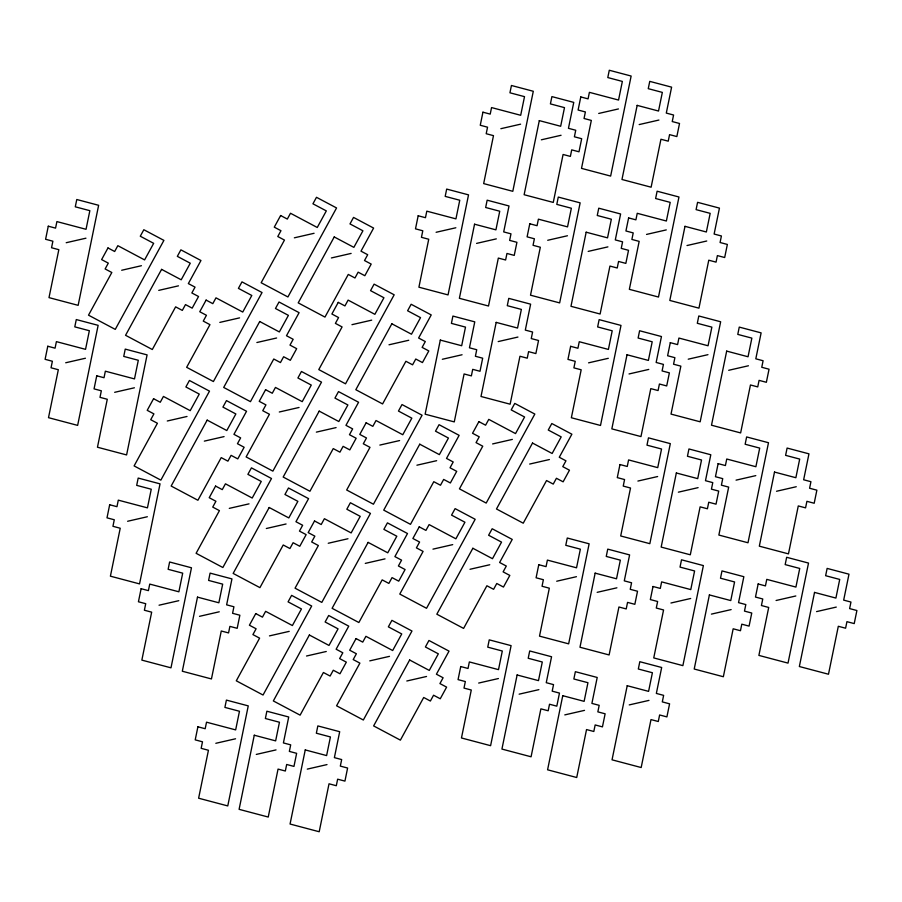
<?xml version="1.0" encoding="UTF-8"?>
<svg xmlns="http://www.w3.org/2000/svg" width="902" height="902" viewBox="0 0 902 902"><rect width="100%" height="100%" fill="white"/><g stroke="black" fill="none" stroke-linecap="round" stroke-linejoin="round"><path stroke-width="1.35" d="M500.858 128.693L520.601 124.172M598.714 113.46L618.445 108.939M66.207 242.717L85.949 238.196M541.335 139.81L561.067 135.277M639.18 124.577L658.922 120.045M121.691 270.25L141.422 265.718M294.345 237.824L314.076 233.291M158.741 290.376L178.472 285.844M436.106 232.288L455.848 227.766M331.395 257.949L351.126 253.417M476.583 243.393L496.314 238.872M547.706 240.282L567.448 235.76M219.829 322.397L239.56 317.876M65.711 362.762L85.442 358.241M646.542 234.419L666.285 229.897M588.183 251.399L607.914 246.877M256.878 342.523L276.61 338.002M687.008 245.536L706.751 241.003M351.96 324.675L371.692 320.142M114.667 392.314L134.398 387.792M389.01 344.789L408.741 340.268M498.197 341.576L517.94 337.055M167.287 420.997L187.018 416.476M442.33 359.278L462.072 354.757M279.304 412L299.047 407.467M204.337 441.123L224.068 436.602M588.566 362.841L608.298 358.32M316.354 432.126L336.096 427.593M688.226 359.188L707.957 354.666M629.032 373.958L648.775 369.425M379.855 445.081L399.597 440.559M728.692 370.294L748.434 365.772M127.61 521.266L147.342 516.745M492.616 443.931L512.347 439.409M416.916 465.207L436.647 460.685M229.288 508.378L249.031 503.857M529.666 464.056L549.408 459.535M266.338 528.504L286.081 523.983M328.238 543.263L347.969 538.742M637.894 481.059L657.637 476.538M159.045 605.208L178.788 600.687M365.287 563.389L385.019 558.868M678.372 492.165L698.103 487.644M432.96 549.149L452.703 544.628M736.055 480.146L755.797 475.625M199.522 616.325L219.254 611.793M776.532 491.263L796.263 486.73M470.01 569.275L489.752 564.753M269.472 635.887L289.215 631.366M556.703 581.226L576.446 576.694M306.522 656.013L326.265 651.492M597.169 592.332L616.912 587.811M369.764 660.873L389.495 656.352M670.941 603.01L690.684 598.488M406.813 680.999L426.545 676.477M711.419 614.115L731.15 609.594M776.081 600.495L795.823 595.974M215.826 743.304L235.557 738.783M478.669 683.062L498.4 678.541M816.558 611.612L836.289 607.08M256.292 754.422L276.035 749.9M519.135 694.168L538.877 689.647M307.266 769.124L326.998 764.592M564.787 714.891L584.519 710.37M629.235 704.913L648.978 700.392M48.28 226.199L45.596 239.278L52.88 241.206L51.549 247.746L58.833 249.674L49.001 297.626L78.147 305.338L98.634 205.295L76.783 199.511L75.283 206.817L89.85 210.673L86.04 229.3L56.905 221.588L55.563 228.127L48.28 226.199M47.783 346.244L45.1 359.323L52.384 361.251L51.042 367.79L58.326 369.719L48.505 417.671L77.64 425.383L98.138 325.34L76.287 319.556L74.787 326.862L89.354 330.718L85.543 349.345L56.398 341.632L55.067 348.172L47.783 346.244M96.739 375.796L94.056 388.875L101.34 390.803L99.998 397.342L107.282 399.27L97.461 447.223L126.596 454.935L147.094 354.892L125.243 349.108L123.743 356.414L138.31 360.27L134.499 378.908L105.354 371.196L104.023 377.724L96.739 375.796M109.672 504.759L107 517.838L114.283 519.766L112.942 526.306L120.225 528.234L110.405 576.175L139.539 583.898L160.037 483.855L138.186 478.071L136.687 485.366L151.254 489.222L147.443 507.86L118.297 500.148L116.967 506.687L109.672 504.759M141.118 588.702L138.434 601.769L145.718 603.697L144.388 610.237L151.671 612.165L141.851 660.117L170.985 667.83L191.472 567.786L169.621 562.002L168.133 569.309L182.7 573.165L178.878 591.802L149.743 584.09L148.402 590.63L141.118 588.702M197.493 597.124L182.317 671.235L211.451 678.947L221.272 630.994L228.556 632.922L229.897 626.383L237.181 628.311L239.864 615.232L232.581 613.304L233.922 606.764L226.627 604.836L231.949 578.904L210.098 573.12L208.599 580.414L222.681 584.146L218.859 602.784L197.493 597.124M197.899 726.798L195.215 739.865L202.499 741.805L201.157 748.333L208.441 750.261L198.62 798.214L227.766 805.926L248.253 705.883L226.402 700.099L224.902 707.405L239.47 711.261L235.659 729.898L206.524 722.186L205.182 728.726L197.899 726.798M254.274 735.22L239.098 809.331L268.232 817.043L278.053 769.09L285.336 771.018L286.678 764.479L293.962 766.407L296.634 753.328L289.35 751.4L290.692 744.86L283.408 742.932L288.719 717L266.868 711.216L265.38 718.511L279.462 722.243L275.64 740.88L254.274 735.22M305.248 749.923L290.061 824.033L319.195 831.745L329.027 783.793L336.311 785.721L337.641 779.181L344.936 781.109L347.608 768.03L340.325 766.102L341.666 759.563L334.383 757.635L339.693 731.702L317.842 725.918L316.343 733.213L330.425 736.945L326.614 755.583L305.248 749.923M418.178 215.77L415.495 228.849L422.79 230.777L421.448 237.316L428.732 239.244L418.911 287.197L448.046 294.909L468.533 194.866L446.682 189.082L445.193 196.377L459.761 200.233L455.938 218.87L426.804 211.158L425.462 217.698L418.178 215.77M482.931 112.186L480.259 125.254L487.542 127.182L486.201 133.721L493.484 135.65L483.664 183.602L512.798 191.314L533.296 91.271L511.434 85.487L509.946 92.793L524.513 96.649L520.691 115.287L491.556 107.575L490.214 114.114L482.931 112.186M440.311 340.088L425.135 414.187L454.27 421.899L464.09 373.958L471.374 375.886L472.716 369.346L479.999 371.274L482.683 358.195L475.399 356.267L476.73 349.728L469.446 347.8L474.768 321.856L452.905 316.072L451.417 323.378L465.5 327.11L461.677 345.737L440.311 340.088M474.553 224.203L459.377 298.303L488.512 306.015L498.332 258.073L505.616 260.001L506.958 253.462L514.241 255.39L516.925 242.311L509.641 240.383L510.983 233.844L503.699 231.915L509.01 205.972L487.159 200.188L485.659 207.494L499.742 211.226L495.92 229.852L474.553 224.203M496.179 322.386L481.003 396.485L510.137 404.197L519.958 356.256L527.242 358.184L528.583 351.645L535.867 353.573L538.539 340.494L531.255 338.566L532.597 332.026L525.314 330.098L530.624 304.166L508.773 298.37L507.285 305.677L521.367 309.409L517.545 328.046L496.179 322.386M539.306 120.609L524.13 194.719L553.264 202.431L563.085 154.479L570.38 156.407L571.71 149.867L578.994 151.795L581.677 138.716L574.394 136.788L575.735 130.249L568.452 128.321L573.762 102.388L551.911 96.604L550.412 103.899L564.494 107.631L560.672 126.269L539.306 120.609M529.778 223.775L527.106 236.843L534.39 238.771L533.048 245.31L540.332 247.238L530.511 295.191L559.646 302.903L580.144 202.86L558.282 197.076L556.793 204.382L571.361 208.238L567.538 226.876L538.404 219.163L537.062 225.703L529.778 223.775M460.742 666.544L458.058 679.623L465.342 681.551L464 688.091L471.284 690.019L461.463 737.971L490.598 745.683L511.096 645.64L489.245 639.856L487.745 647.151L502.313 651.018L498.502 669.645L469.356 661.933L468.025 668.472L460.742 666.544M580.787 96.942L578.103 110.021L585.387 111.949L584.045 118.489L591.329 120.417L581.508 168.37L610.643 176.082L631.141 76.039L609.29 70.255L607.79 77.561L622.357 81.417L618.547 100.054L589.401 92.342L588.07 98.87L580.787 96.942M586.165 232.197L570.977 306.308L600.112 314.02L609.944 266.067L617.227 267.995L618.558 261.456L625.841 263.384L628.525 250.305L621.241 248.377L622.583 241.837L615.299 239.909L620.61 213.977L598.759 208.193L597.259 215.488L611.342 219.22L607.531 237.857L586.165 232.197M570.639 346.323L567.956 359.402L575.239 361.33L573.897 367.869L581.181 369.797L571.361 417.75L600.506 425.462L620.993 325.419L599.142 319.635L597.643 326.941L612.21 330.797L608.399 349.435L579.264 341.723L577.923 348.251L570.639 346.323M538.776 564.708L536.092 577.787L543.376 579.715L542.046 586.255L549.329 588.183L539.509 636.135L568.643 643.848L589.13 543.805L567.279 538.02L565.779 545.315L580.358 549.171L576.536 567.809L547.401 560.097L546.06 566.636L538.776 564.708M517.117 674.978L501.929 749.077L531.075 756.789L540.896 708.848L548.179 710.776L549.521 704.236L556.805 706.165L559.477 693.086L552.193 691.157L553.535 684.618L546.251 682.69L551.562 656.746L529.711 650.962L528.211 658.268L542.294 662L538.483 680.627L517.117 674.978M637.162 105.376L621.974 179.487L651.12 187.199L660.941 139.246L668.224 141.174L669.566 134.635L676.85 136.563L679.522 123.484L672.238 121.556L673.58 115.016L666.296 113.088L671.607 87.156L649.756 81.372L648.256 88.667L662.339 92.399L658.528 111.036L637.162 105.376M628.615 217.912L625.932 230.98L633.215 232.908L631.885 239.447L639.168 241.375L629.348 289.328L658.483 297.04L678.969 196.997L657.118 191.213L655.619 198.519L670.197 202.375L666.375 221.013L637.24 213.3L635.899 219.84L628.615 217.912M627.014 354.757L611.838 428.867L640.972 436.579L650.793 388.627L658.077 390.555L659.418 384.015L666.702 385.943L669.385 372.864L662.091 370.936L663.432 364.397L656.149 362.469L661.459 336.536L639.608 330.752L638.12 338.047L652.202 341.779L648.38 360.417L627.014 354.757M562.758 695.69L547.582 769.801L576.716 777.513L586.537 729.56L593.82 731.488L595.162 724.949L602.446 726.877L605.129 713.798L597.846 711.87L599.187 705.33L591.904 703.402L597.214 677.47L575.363 671.686L573.864 678.992L587.946 682.713L584.124 701.35L562.758 695.69M595.151 573.142L579.975 647.241L609.109 654.953L618.93 607.001L626.213 608.929L627.555 602.389L634.839 604.317L637.522 591.25L630.239 589.322L631.569 582.782L624.285 580.854L629.607 554.91L607.745 549.126L606.257 556.433L620.339 560.153L616.517 578.791L595.151 573.142M619.967 464.541L617.284 477.62L624.567 479.548L623.237 486.088L630.521 488.016L620.7 535.968L649.835 543.68L670.321 443.637L648.47 437.853L646.982 445.16L661.549 449.016L657.727 467.642L628.593 459.93L627.251 466.469L619.967 464.541M684.99 226.334L669.814 300.445L698.949 308.157L708.769 260.204L716.053 262.132L717.394 255.593L724.678 257.521L727.362 244.442L720.078 242.514L721.408 235.974L714.125 234.046L719.446 208.114L697.584 202.33L696.096 209.625L710.178 213.357L706.356 231.994L684.99 226.334M670.299 342.67L667.615 355.749L674.899 357.677L673.557 364.216L680.852 366.144L671.02 414.097L700.166 421.809L720.653 321.766L698.802 315.982L697.302 323.288L711.87 327.144L708.059 345.77L678.924 338.058L677.582 344.598L670.299 342.67M627.217 685.712L612.041 759.822L641.175 767.534L650.996 719.582L658.28 721.51L659.621 714.97L666.905 716.898L669.588 703.831L662.305 701.891L663.635 695.363L656.352 693.435L661.673 667.491L639.811 661.707L638.323 669.013L652.405 672.734L648.583 691.372L627.217 685.712M653.014 586.492L650.342 599.571L657.626 601.499L656.284 608.038L663.568 609.966L653.747 657.919L682.882 665.631L703.38 565.588L681.517 559.804L680.029 567.099L694.596 570.955L690.774 589.592L661.64 581.88L660.298 588.42L653.014 586.492M676.342 472.975L661.166 547.086L690.301 554.798L700.121 506.845L707.405 508.773L708.746 502.234L716.03 504.162L718.714 491.083L711.43 489.155L712.772 482.615L705.477 480.687L710.799 454.755L688.948 448.97L687.448 456.265L701.531 459.997L697.708 478.635L676.342 472.975M726.674 351.103L711.498 425.214L740.632 432.926L750.453 384.974L757.736 386.902L759.078 380.362L766.362 382.29L769.045 369.211L761.762 367.283L763.092 360.744L755.808 358.816L761.119 332.883L739.268 327.099L737.78 334.394L751.862 338.126L748.04 356.764L726.674 351.103M718.127 463.628L715.455 476.707L722.739 478.635L721.397 485.175L728.681 487.103L718.86 535.055L747.995 542.767L768.493 442.724L746.63 436.94L745.142 444.246L759.709 448.102L755.887 466.729L726.753 459.017L725.411 465.556L718.127 463.628M709.389 594.925L694.213 669.025L723.348 676.737L733.168 628.795L740.463 630.723L741.794 624.184L749.077 626.112L751.761 613.033L744.477 611.105L745.819 604.566L738.535 602.637L743.846 576.694L721.995 570.91L720.495 578.216L734.578 581.948L730.767 600.574L709.389 594.925M774.502 472.062L759.326 546.172L788.461 553.884L798.281 505.932L805.565 507.86L806.907 501.32L814.19 503.248L816.874 490.169L809.59 488.241L810.932 481.702L803.648 479.774L808.959 453.841L787.108 448.057L785.608 455.352L799.691 459.084L795.868 477.722L774.502 472.062M758.154 583.977L755.481 597.056L762.765 598.984L761.423 605.524L768.707 607.452L758.886 655.404L788.021 663.117L808.519 563.073L786.657 557.289L785.168 564.596L799.736 568.452L795.914 587.078L766.779 579.366L765.437 585.905L758.154 583.977M814.529 592.411L799.352 666.522L828.487 674.234L838.319 626.281L845.602 628.209L846.933 621.67L854.217 623.598L856.9 610.519L849.616 608.591L850.958 602.051L843.674 600.123L848.985 574.191L827.134 568.407L825.634 575.702L839.717 579.434L835.906 598.071L814.529 592.411M107.981 247.949L101.622 259.584L108.308 263.136L105.128 268.954L111.825 272.505L88.509 315.17L115.264 329.388L163.905 240.383L143.835 229.728L140.284 236.223L153.667 243.326L144.602 259.911L117.846 245.682L114.667 251.5L107.981 247.949M161.593 269.371L125.558 335.296L152.314 349.514L175.631 306.849L182.317 310.412L185.496 304.594L192.182 308.146L198.541 296.51L191.855 292.958L195.035 287.14L188.349 283.589L200.954 260.509L180.885 249.843L177.333 256.348L190.266 263.215L181.212 279.789L161.593 269.371M206.118 300.095L199.759 311.731L206.445 315.294L203.266 321.101L209.952 324.664L186.646 367.317L213.402 381.535L262.042 292.541L241.973 281.875L238.421 288.369L251.805 295.484L242.739 312.058L215.984 297.84L212.804 303.658L206.118 300.095M153.577 398.695L147.218 410.331L153.904 413.883L150.724 419.701L157.41 423.263L134.105 465.917L160.86 480.135L209.501 391.141L189.431 380.475L185.88 386.969L199.263 394.084L190.198 410.658L163.442 396.44L160.263 402.258L153.577 398.695M280.635 215.522L274.276 227.157L280.962 230.709L277.782 236.527L284.468 240.079L261.163 282.743L287.918 296.961L336.559 207.956L316.489 197.301L312.938 203.796L326.321 210.899L317.256 227.484L290.5 213.255L287.321 219.073L280.635 215.522M259.72 321.518L223.696 387.443L250.452 401.661L273.768 359.007L280.454 362.559L283.634 356.741L290.32 360.293L296.679 348.668L289.993 345.105L293.173 339.287L286.486 335.736L299.092 312.667L279.022 302.001L275.471 308.495L288.403 315.362L279.349 331.947L259.72 321.518M207.178 420.118L171.155 486.043L197.91 500.26L221.227 457.607L227.913 461.159L231.092 455.341L237.778 458.892L244.138 447.268L237.451 443.705L240.631 437.887L233.945 434.336L246.55 411.267L226.481 400.601L222.929 407.095L235.862 413.962L226.808 430.547L207.178 420.118M334.236 236.944L298.212 302.869L324.968 317.087L348.285 274.422L354.971 277.985L358.15 272.167L364.836 275.719L371.196 264.083L364.509 260.531L367.689 254.714L360.992 251.162L373.608 228.082L353.539 217.416L349.987 223.921L362.92 230.788L353.866 247.362L334.236 236.944M265.594 389.698L259.235 401.334L265.932 404.885L262.753 410.703L269.439 414.255L246.122 456.919L272.878 471.137L321.518 382.132L301.448 371.477L297.908 377.972L311.28 385.075L302.226 401.661L275.46 387.432L272.28 393.249L265.594 389.698M215.578 486.077L209.219 497.712L215.916 501.264L212.737 507.082L219.423 510.645L196.106 553.298L222.862 567.516L271.502 478.522L251.444 467.856L247.892 474.351L261.264 481.454L252.21 498.039L225.455 483.822L222.275 489.628L215.578 486.077M338.25 302.373L331.891 314.009L338.577 317.56L335.397 323.378L342.083 326.93L318.778 369.583L345.534 383.812L394.174 294.807L374.104 284.141L370.553 290.636L383.936 297.75L374.871 314.324L348.116 300.107L344.936 305.925L338.25 302.373M319.207 411.12L283.172 477.045L309.938 491.263L333.244 448.598L339.941 452.161L343.121 446.343L349.807 449.895L356.166 438.259L349.469 434.708L352.648 428.89L345.962 425.338L358.579 402.258L338.509 391.592L334.958 398.098L347.89 404.964L338.825 421.538L319.207 411.12M269.191 507.499L233.156 573.424L259.923 587.642L283.228 544.988L289.925 548.54L293.105 542.722L299.791 546.274L306.15 534.638L299.464 531.086L302.644 525.268L295.946 521.717L308.563 498.637L288.493 487.982L284.942 494.476L297.874 501.343L288.809 517.928L269.191 507.499M391.851 323.784L355.828 389.709L382.583 403.938L405.9 361.274L412.586 364.825L415.766 359.019L422.452 362.57L428.811 350.934L422.125 347.383L425.304 341.565L418.618 338.013L431.224 314.933L411.154 304.267L407.603 310.762L420.535 317.639L411.481 334.214L391.851 323.784M255.762 613.586L249.403 625.221L256.1 628.773L252.921 634.591L259.607 638.154L236.29 680.807L263.046 695.025L311.686 606.031L291.617 595.365L288.076 601.859L301.448 608.963L292.395 625.548L265.628 611.331L262.459 617.148L255.762 613.586M366.144 422.779L359.785 434.414L366.483 437.977L363.303 443.784L369.989 447.347L346.672 490L373.439 504.218L422.08 415.224L402.01 404.558L398.458 411.053L411.831 418.167L402.777 434.741L376.021 420.524L372.842 426.342L366.144 422.779M314.527 520.961L308.168 532.597L314.854 536.16L311.675 541.967L318.361 545.53L295.055 588.183L321.811 602.401L370.451 513.407L350.382 502.741L346.83 509.235L360.214 516.35L351.149 532.924L324.393 518.706L321.213 524.524L314.527 520.961M309.375 635.008L273.34 700.933L300.107 715.151L323.412 672.497L330.109 676.049L333.289 670.231L339.975 673.783L346.334 662.147L339.637 658.595L342.816 652.777L336.13 649.226L348.747 626.157L328.678 615.491L325.126 621.985L338.058 628.852L328.993 645.437L309.375 635.008M419.757 444.201L383.733 510.126L410.489 524.344L433.794 481.691L440.492 485.242L443.671 479.424L450.357 482.976L456.716 471.351L450.03 467.788L453.21 461.971L446.513 458.419L459.129 435.35L439.06 424.684L435.508 431.179L448.441 438.045L439.375 454.631L419.757 444.201M368.129 542.384L332.105 608.309L358.861 622.527L382.177 579.873L388.863 583.425L392.043 577.607L398.729 581.159L405.088 569.534L398.402 565.971L401.582 560.153L394.896 556.602L407.501 533.533L387.432 522.867L383.88 529.361L396.812 536.228L387.759 552.813L368.129 542.384M356.053 638.571L349.694 650.207L356.38 653.758L353.201 659.576L359.887 663.128L336.581 705.792L363.337 720.01L411.977 631.017L391.908 620.351L388.356 626.845L401.74 633.948L392.674 650.534L365.919 636.316L362.739 642.123L356.053 638.571M419.25 526.858L412.89 538.494L419.588 542.046L416.408 547.864L423.094 551.415L399.778 594.068L426.533 608.286L475.174 519.293L455.104 508.627L451.564 515.121L464.936 522.235L455.882 538.81L429.115 524.592L425.936 530.41L419.25 526.858M478.906 421.629L472.547 433.264L479.233 436.816L476.053 442.634L482.75 446.197L459.434 488.85L486.189 503.068L534.83 414.074L514.76 403.408L511.208 409.903L524.592 417.006L515.527 433.591L488.771 419.374L485.592 425.192L478.906 421.629M409.655 659.993L373.631 725.918L400.387 740.136L423.703 697.483L430.389 701.034L433.569 695.216L440.255 698.768L446.614 687.132L439.928 683.581L443.107 677.763L436.421 674.211L449.027 651.131L428.957 640.476L425.406 646.971L438.338 653.837L429.284 670.423L409.655 659.993M472.862 548.269L436.827 614.194L463.594 628.412L486.9 585.759L493.597 589.31L496.776 583.493L503.463 587.055L509.822 575.42L503.124 571.868L506.304 566.05L499.618 562.487L512.235 539.419L492.165 528.752L488.613 535.247L501.546 542.125L492.481 558.699L472.862 548.269M532.518 443.051L496.483 508.976L523.239 523.194L546.556 480.54L553.242 484.092L556.421 478.274L563.119 481.826L569.466 470.201L562.78 466.638L565.96 460.821L559.274 457.269L571.879 434.2L551.81 423.534L548.258 430.028L561.202 436.895L552.137 453.48L532.518 443.051"/></g></svg>
